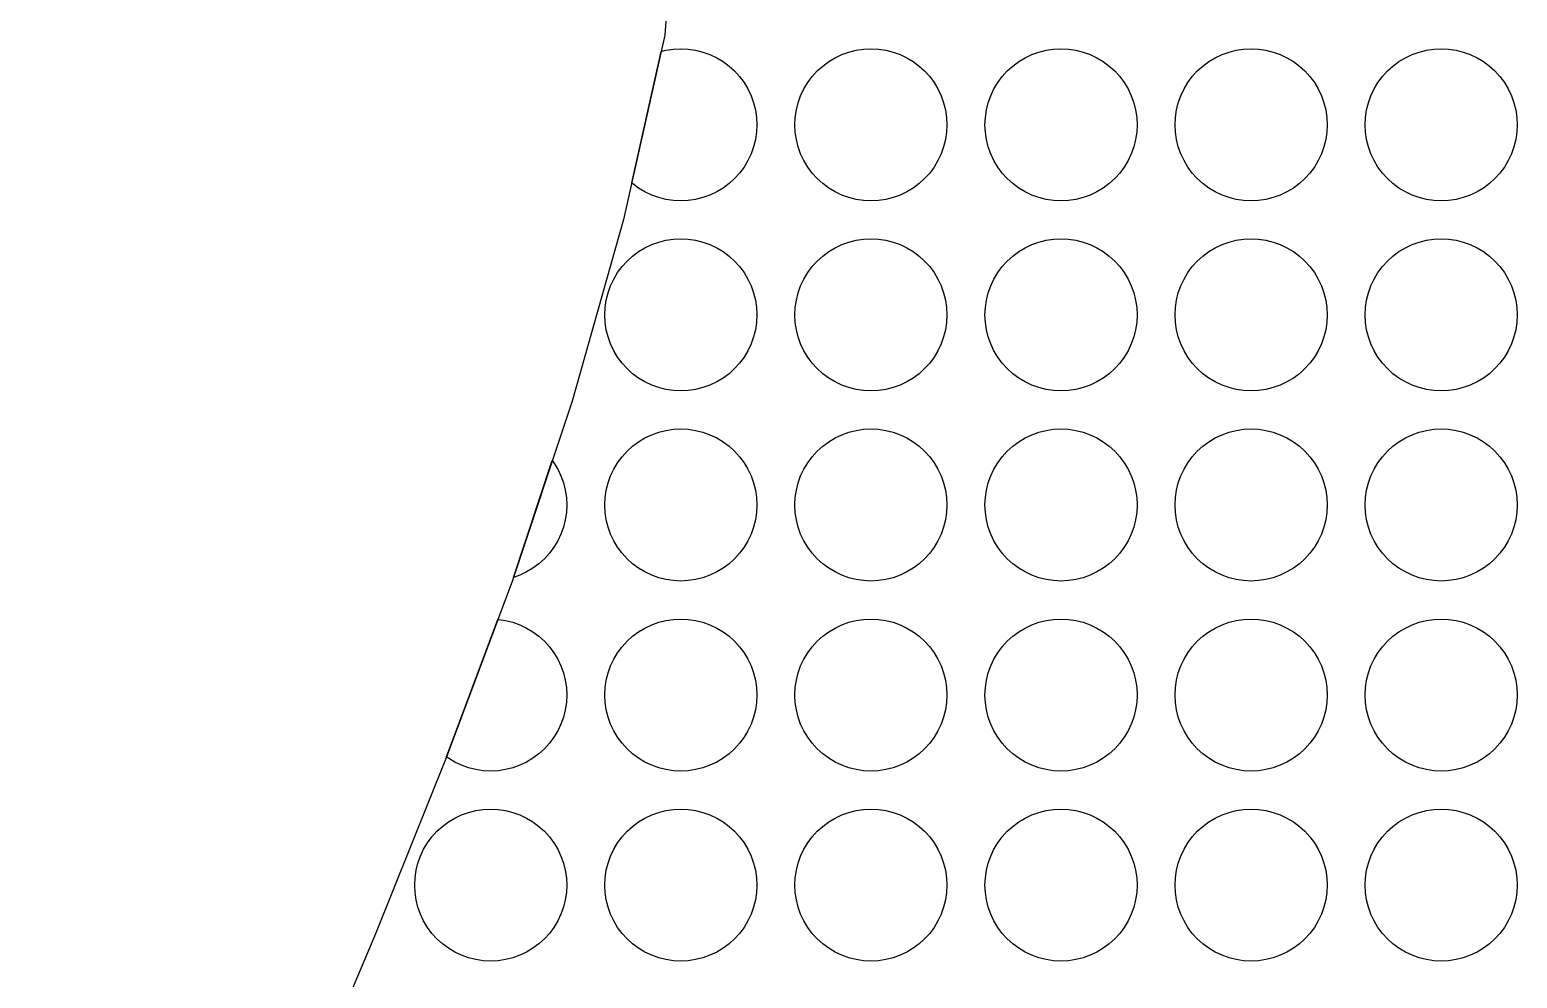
# Model space of a CAD drawing. Header units: millimetres. Extents: x 16 to 138, y -290 to -202.
# Drawn here: x 32.69 to 52.26, y -235.67 to -223.19 of the extents above; entities that cross this region are included whole.
import ezdxf

# ---------------------------------------------------------------- set-up
doc = ezdxf.new("R2010")
doc.units = ezdxf.units.MM
doc.layers.add('background', color=7, linetype='Continuous')
doc.layers.add('outline_2', color=3, linetype='Continuous')

msp = doc.modelspace()

# ---------------------------------------------------------------- linework, layer by layer
at = {"layer": 'background'}
for points in [[(40.995, -223.478), (41.06, -223.462), (41.157, -223.447), (41.255, -223.443), (41.353, -223.447), (41.45, -223.462), (41.546, -223.486), (41.638, -223.519), (41.727, -223.561), (41.811, -223.611), (41.89, -223.67), (41.962, -223.735), (42.028, -223.808), (42.087, -223.887), (42.137, -223.971), (42.179, -224.06), (42.212, -224.152), (42.236, -224.247), (42.251, -224.345), (42.255, -224.443), (42.251, -224.541), (42.236, -224.638), (42.212, -224.733), (42.179, -224.825), (42.137, -224.914), (42.087, -224.998), (42.028, -225.077), (41.962, -225.15), (41.89, -225.216), (41.811, -225.274), (41.727, -225.324), (41.638, -225.366), (41.546, -225.399), (41.45, -225.423), (41.353, -225.438), (41.255, -225.443), (41.157, -225.438), (41.06, -225.423), (40.965, -225.399), (40.873, -225.366), (40.784, -225.324), (40.7, -225.274), (40.621, -225.216), (40.609, -225.205)], [(44.755, -224.443), (44.751, -224.541), (44.736, -224.638), (44.712, -224.733), (44.679, -224.825), (44.637, -224.914), (44.587, -224.998), (44.528, -225.077), (44.462, -225.15), (44.39, -225.216), (44.311, -225.274), (44.227, -225.324), (44.138, -225.366), (44.046, -225.399), (43.95, -225.423), (43.853, -225.438), (43.755, -225.443), (43.657, -225.438), (43.56, -225.423), (43.465, -225.399), (43.373, -225.366), (43.284, -225.324), (43.2, -225.274), (43.121, -225.216), (43.048, -225.15), (42.982, -225.077), (42.924, -224.998), (42.873, -224.914), (42.831, -224.825), (42.798, -224.733), (42.775, -224.638), (42.76, -224.541), (42.755, -224.443), (42.76, -224.345), (42.775, -224.247), (42.798, -224.152), (42.831, -224.06), (42.873, -223.971), (42.924, -223.887), (42.982, -223.808), (43.048, -223.735), (43.121, -223.67), (43.2, -223.611), (43.284, -223.561), (43.373, -223.519), (43.465, -223.486), (43.56, -223.462), (43.657, -223.447), (43.755, -223.443), (43.853, -223.447), (43.95, -223.462), (44.046, -223.486), (44.138, -223.519), (44.227, -223.561), (44.311, -223.611), (44.39, -223.67), (44.462, -223.735), (44.528, -223.808), (44.587, -223.887), (44.637, -223.971), (44.679, -224.06), (44.712, -224.152), (44.736, -224.247), (44.751, -224.345)], [(47.255, -224.443), (47.251, -224.541), (47.236, -224.638), (47.212, -224.733), (47.179, -224.825), (47.137, -224.914), (47.087, -224.998), (47.028, -225.077), (46.962, -225.15), (46.89, -225.216), (46.811, -225.274), (46.727, -225.324), (46.638, -225.366), (46.546, -225.399), (46.45, -225.423), (46.353, -225.438), (46.255, -225.443), (46.157, -225.438), (46.06, -225.423), (45.965, -225.399), (45.873, -225.366), (45.784, -225.324), (45.7, -225.274), (45.621, -225.216), (45.548, -225.15), (45.482, -225.077), (45.424, -224.998), (45.373, -224.914), (45.331, -224.825), (45.298, -224.733), (45.275, -224.638), (45.26, -224.541), (45.255, -224.443), (45.26, -224.345), (45.275, -224.247), (45.298, -224.152), (45.331, -224.06), (45.373, -223.971), (45.424, -223.887), (45.482, -223.808), (45.548, -223.735), (45.621, -223.67), (45.7, -223.611), (45.784, -223.561), (45.873, -223.519), (45.965, -223.486), (46.06, -223.462), (46.157, -223.447), (46.255, -223.443), (46.353, -223.447), (46.45, -223.462), (46.546, -223.486), (46.638, -223.519), (46.727, -223.561), (46.811, -223.611), (46.89, -223.67), (46.962, -223.735), (47.028, -223.808), (47.087, -223.887), (47.137, -223.971), (47.179, -224.06), (47.212, -224.152), (47.236, -224.247), (47.251, -224.345)], [(49.755, -224.443), (49.751, -224.541), (49.736, -224.638), (49.712, -224.733), (49.679, -224.825), (49.637, -224.914), (49.587, -224.998), (49.528, -225.077), (49.462, -225.15), (49.39, -225.216), (49.311, -225.274), (49.227, -225.324), (49.138, -225.366), (49.046, -225.399), (48.95, -225.423), (48.853, -225.438), (48.755, -225.443), (48.657, -225.438), (48.56, -225.423), (48.465, -225.399), (48.373, -225.366), (48.284, -225.324), (48.2, -225.274), (48.121, -225.216), (48.048, -225.15), (47.982, -225.077), (47.924, -224.998), (47.873, -224.914), (47.831, -224.825), (47.798, -224.733), (47.775, -224.638), (47.76, -224.541), (47.755, -224.443), (47.76, -224.345), (47.775, -224.247), (47.798, -224.152), (47.831, -224.06), (47.873, -223.971), (47.924, -223.887), (47.982, -223.808), (48.048, -223.735), (48.121, -223.67), (48.2, -223.611), (48.284, -223.561), (48.373, -223.519), (48.465, -223.486), (48.56, -223.462), (48.657, -223.447), (48.755, -223.443), (48.853, -223.447), (48.95, -223.462), (49.046, -223.486), (49.138, -223.519), (49.227, -223.561), (49.311, -223.611), (49.39, -223.67), (49.462, -223.735), (49.528, -223.808), (49.587, -223.887), (49.637, -223.971), (49.679, -224.06), (49.712, -224.152), (49.736, -224.247), (49.751, -224.345)], [(52.255, -224.443), (52.251, -224.541), (52.236, -224.638), (52.212, -224.733), (52.179, -224.825), (52.137, -224.914), (52.087, -224.998), (52.028, -225.077), (51.962, -225.15), (51.89, -225.216), (51.811, -225.274), (51.727, -225.324), (51.638, -225.366), (51.546, -225.399), (51.45, -225.423), (51.353, -225.438), (51.255, -225.443), (51.157, -225.438), (51.06, -225.423), (50.965, -225.399), (50.873, -225.366), (50.784, -225.324), (50.7, -225.274), (50.621, -225.216), (50.548, -225.15), (50.482, -225.077), (50.424, -224.998), (50.373, -224.914), (50.331, -224.825), (50.298, -224.733), (50.275, -224.638), (50.26, -224.541), (50.255, -224.443), (50.26, -224.345), (50.275, -224.247), (50.298, -224.152), (50.331, -224.06), (50.373, -223.971), (50.424, -223.887), (50.482, -223.808), (50.548, -223.735), (50.621, -223.67), (50.7, -223.611), (50.784, -223.561), (50.873, -223.519), (50.965, -223.486), (51.06, -223.462), (51.157, -223.447), (51.255, -223.443), (51.353, -223.447), (51.45, -223.462), (51.546, -223.486), (51.638, -223.519), (51.727, -223.561), (51.811, -223.611), (51.89, -223.67), (51.962, -223.735), (52.028, -223.808), (52.087, -223.887), (52.137, -223.971), (52.179, -224.06), (52.212, -224.152), (52.236, -224.247), (52.251, -224.345)], [(42.255, -226.943), (42.251, -227.041), (42.236, -227.138), (42.212, -227.233), (42.179, -227.325), (42.137, -227.414), (42.087, -227.498), (42.028, -227.577), (41.962, -227.65), (41.89, -227.716), (41.811, -227.774), (41.727, -227.824), (41.638, -227.866), (41.546, -227.899), (41.45, -227.923), (41.353, -227.938), (41.255, -227.943), (41.157, -227.938), (41.06, -227.923), (40.965, -227.899), (40.873, -227.866), (40.784, -227.824), (40.7, -227.774), (40.621, -227.716), (40.548, -227.65), (40.482, -227.577), (40.424, -227.498), (40.373, -227.414), (40.331, -227.325), (40.298, -227.233), (40.275, -227.138), (40.26, -227.041), (40.255, -226.943), (40.26, -226.845), (40.275, -226.747), (40.298, -226.652), (40.331, -226.56), (40.373, -226.471), (40.424, -226.387), (40.482, -226.308), (40.548, -226.235), (40.621, -226.17), (40.7, -226.111), (40.784, -226.061), (40.873, -226.019), (40.965, -225.986), (41.06, -225.962), (41.157, -225.947), (41.255, -225.943), (41.353, -225.947), (41.45, -225.962), (41.546, -225.986), (41.638, -226.019), (41.727, -226.061), (41.811, -226.111), (41.89, -226.17), (41.962, -226.235), (42.028, -226.308), (42.087, -226.387), (42.137, -226.471), (42.179, -226.56), (42.212, -226.652), (42.236, -226.747), (42.251, -226.845)], [(44.755, -226.943), (44.751, -227.041), (44.736, -227.138), (44.712, -227.233), (44.679, -227.325), (44.637, -227.414), (44.587, -227.498), (44.528, -227.577), (44.462, -227.65), (44.39, -227.716), (44.311, -227.774), (44.227, -227.824), (44.138, -227.866), (44.046, -227.899), (43.95, -227.923), (43.853, -227.938), (43.755, -227.943), (43.657, -227.938), (43.56, -227.923), (43.465, -227.899), (43.373, -227.866), (43.284, -227.824), (43.2, -227.774), (43.121, -227.716), (43.048, -227.65), (42.982, -227.577), (42.924, -227.498), (42.873, -227.414), (42.831, -227.325), (42.798, -227.233), (42.775, -227.138), (42.76, -227.041), (42.755, -226.943), (42.76, -226.845), (42.775, -226.747), (42.798, -226.652), (42.831, -226.56), (42.873, -226.471), (42.924, -226.387), (42.982, -226.308), (43.048, -226.235), (43.121, -226.17), (43.2, -226.111), (43.284, -226.061), (43.373, -226.019), (43.465, -225.986), (43.56, -225.962), (43.657, -225.947), (43.755, -225.943), (43.853, -225.947), (43.95, -225.962), (44.046, -225.986), (44.138, -226.019), (44.227, -226.061), (44.311, -226.111), (44.39, -226.17), (44.462, -226.235), (44.528, -226.308), (44.587, -226.387), (44.637, -226.471), (44.679, -226.56), (44.712, -226.652), (44.736, -226.747), (44.751, -226.845)], [(47.255, -226.943), (47.251, -227.041), (47.236, -227.138), (47.212, -227.233), (47.179, -227.325), (47.137, -227.414), (47.087, -227.498), (47.028, -227.577), (46.962, -227.65), (46.89, -227.716), (46.811, -227.774), (46.727, -227.824), (46.638, -227.866), (46.546, -227.899), (46.45, -227.923), (46.353, -227.938), (46.255, -227.943), (46.157, -227.938), (46.06, -227.923), (45.965, -227.899), (45.873, -227.866), (45.784, -227.824), (45.7, -227.774), (45.621, -227.716), (45.548, -227.65), (45.482, -227.577), (45.424, -227.498), (45.373, -227.414), (45.331, -227.325), (45.298, -227.233), (45.275, -227.138), (45.26, -227.041), (45.255, -226.943), (45.26, -226.845), (45.275, -226.747), (45.298, -226.652), (45.331, -226.56), (45.373, -226.471), (45.424, -226.387), (45.482, -226.308), (45.548, -226.235), (45.621, -226.17), (45.7, -226.111), (45.784, -226.061), (45.873, -226.019), (45.965, -225.986), (46.06, -225.962), (46.157, -225.947), (46.255, -225.943), (46.353, -225.947), (46.45, -225.962), (46.546, -225.986), (46.638, -226.019), (46.727, -226.061), (46.811, -226.111), (46.89, -226.17), (46.962, -226.235), (47.028, -226.308), (47.087, -226.387), (47.137, -226.471), (47.179, -226.56), (47.212, -226.652), (47.236, -226.747), (47.251, -226.845)], [(49.755, -226.943), (49.751, -227.041), (49.736, -227.138), (49.712, -227.233), (49.679, -227.325), (49.637, -227.414), (49.587, -227.498), (49.528, -227.577), (49.462, -227.65), (49.39, -227.716), (49.311, -227.774), (49.227, -227.824), (49.138, -227.866), (49.046, -227.899), (48.95, -227.923), (48.853, -227.938), (48.755, -227.943), (48.657, -227.938), (48.56, -227.923), (48.465, -227.899), (48.373, -227.866), (48.284, -227.824), (48.2, -227.774), (48.121, -227.716), (48.048, -227.65), (47.982, -227.577), (47.924, -227.498), (47.873, -227.414), (47.831, -227.325), (47.798, -227.233), (47.775, -227.138), (47.76, -227.041), (47.755, -226.943), (47.76, -226.845), (47.775, -226.747), (47.798, -226.652), (47.831, -226.56), (47.873, -226.471), (47.924, -226.387), (47.982, -226.308), (48.048, -226.235), (48.121, -226.17), (48.2, -226.111), (48.284, -226.061), (48.373, -226.019), (48.465, -225.986), (48.56, -225.962), (48.657, -225.947), (48.755, -225.943), (48.853, -225.947), (48.95, -225.962), (49.046, -225.986), (49.138, -226.019), (49.227, -226.061), (49.311, -226.111), (49.39, -226.17), (49.462, -226.235), (49.528, -226.308), (49.587, -226.387), (49.637, -226.471), (49.679, -226.56), (49.712, -226.652), (49.736, -226.747), (49.751, -226.845)], [(52.255, -226.943), (52.251, -227.041), (52.236, -227.138), (52.212, -227.233), (52.179, -227.325), (52.137, -227.414), (52.087, -227.498), (52.028, -227.577), (51.962, -227.65), (51.89, -227.716), (51.811, -227.774), (51.727, -227.824), (51.638, -227.866), (51.546, -227.899), (51.45, -227.923), (51.353, -227.938), (51.255, -227.943), (51.157, -227.938), (51.06, -227.923), (50.965, -227.899), (50.873, -227.866), (50.784, -227.824), (50.7, -227.774), (50.621, -227.716), (50.548, -227.65), (50.482, -227.577), (50.424, -227.498), (50.373, -227.414), (50.331, -227.325), (50.298, -227.233), (50.275, -227.138), (50.26, -227.041), (50.255, -226.943), (50.26, -226.845), (50.275, -226.747), (50.298, -226.652), (50.331, -226.56), (50.373, -226.471), (50.424, -226.387), (50.482, -226.308), (50.548, -226.235), (50.621, -226.17), (50.7, -226.111), (50.784, -226.061), (50.873, -226.019), (50.965, -225.986), (51.06, -225.962), (51.157, -225.947), (51.255, -225.943), (51.353, -225.947), (51.45, -225.962), (51.546, -225.986), (51.638, -226.019), (51.727, -226.061), (51.811, -226.111), (51.89, -226.17), (51.962, -226.235), (52.028, -226.308), (52.087, -226.387), (52.137, -226.471), (52.179, -226.56), (52.212, -226.652), (52.236, -226.747), (52.251, -226.845)], [(42.255, -229.443), (42.251, -229.541), (42.236, -229.638), (42.212, -229.733), (42.179, -229.825), (42.137, -229.914), (42.087, -229.998), (42.028, -230.077), (41.962, -230.15), (41.89, -230.216), (41.811, -230.274), (41.727, -230.324), (41.638, -230.366), (41.546, -230.399), (41.45, -230.423), (41.353, -230.438), (41.255, -230.443), (41.157, -230.438), (41.06, -230.423), (40.965, -230.399), (40.873, -230.366), (40.784, -230.324), (40.7, -230.274), (40.621, -230.216), (40.548, -230.15), (40.482, -230.077), (40.424, -229.998), (40.373, -229.914), (40.331, -229.825), (40.298, -229.733), (40.275, -229.638), (40.26, -229.541), (40.255, -229.443), (40.26, -229.345), (40.275, -229.247), (40.298, -229.152), (40.331, -229.06), (40.373, -228.971), (40.424, -228.887), (40.482, -228.808), (40.548, -228.735), (40.621, -228.67), (40.7, -228.611), (40.784, -228.561), (40.873, -228.519), (40.965, -228.486), (41.06, -228.462), (41.157, -228.447), (41.255, -228.443), (41.353, -228.447), (41.45, -228.462), (41.546, -228.486), (41.638, -228.519), (41.727, -228.561), (41.811, -228.611), (41.89, -228.67), (41.962, -228.735), (42.028, -228.808), (42.087, -228.887), (42.137, -228.971), (42.179, -229.06), (42.212, -229.152), (42.236, -229.247), (42.251, -229.345)], [(44.755, -229.443), (44.751, -229.541), (44.736, -229.638), (44.712, -229.733), (44.679, -229.825), (44.637, -229.914), (44.587, -229.998), (44.528, -230.077), (44.462, -230.15), (44.39, -230.216), (44.311, -230.274), (44.227, -230.324), (44.138, -230.366), (44.046, -230.399), (43.95, -230.423), (43.853, -230.438), (43.755, -230.443), (43.657, -230.438), (43.56, -230.423), (43.465, -230.399), (43.373, -230.366), (43.284, -230.324), (43.2, -230.274), (43.121, -230.216), (43.048, -230.15), (42.982, -230.077), (42.924, -229.998), (42.873, -229.914), (42.831, -229.825), (42.798, -229.733), (42.775, -229.638), (42.76, -229.541), (42.755, -229.443), (42.76, -229.345), (42.775, -229.247), (42.798, -229.152), (42.831, -229.06), (42.873, -228.971), (42.924, -228.887), (42.982, -228.808), (43.048, -228.735), (43.121, -228.67), (43.2, -228.611), (43.284, -228.561), (43.373, -228.519), (43.465, -228.486), (43.56, -228.462), (43.657, -228.447), (43.755, -228.443), (43.853, -228.447), (43.95, -228.462), (44.046, -228.486), (44.138, -228.519), (44.227, -228.561), (44.311, -228.611), (44.39, -228.67), (44.462, -228.735), (44.528, -228.808), (44.587, -228.887), (44.637, -228.971), (44.679, -229.06), (44.712, -229.152), (44.736, -229.247), (44.751, -229.345)], [(47.255, -229.443), (47.251, -229.541), (47.236, -229.638), (47.212, -229.733), (47.179, -229.825), (47.137, -229.914), (47.087, -229.998), (47.028, -230.077), (46.962, -230.15), (46.89, -230.216), (46.811, -230.274), (46.727, -230.324), (46.638, -230.366), (46.546, -230.399), (46.45, -230.423), (46.353, -230.438), (46.255, -230.443), (46.157, -230.438), (46.06, -230.423), (45.965, -230.399), (45.873, -230.366), (45.784, -230.324), (45.7, -230.274), (45.621, -230.216), (45.548, -230.15), (45.482, -230.077), (45.424, -229.998), (45.373, -229.914), (45.331, -229.825), (45.298, -229.733), (45.275, -229.638), (45.26, -229.541), (45.255, -229.443), (45.26, -229.345), (45.275, -229.247), (45.298, -229.152), (45.331, -229.06), (45.373, -228.971), (45.424, -228.887), (45.482, -228.808), (45.548, -228.735), (45.621, -228.67), (45.7, -228.611), (45.784, -228.561), (45.873, -228.519), (45.965, -228.486), (46.06, -228.462), (46.157, -228.447), (46.255, -228.443), (46.353, -228.447), (46.45, -228.462), (46.546, -228.486), (46.638, -228.519), (46.727, -228.561), (46.811, -228.611), (46.89, -228.67), (46.962, -228.735), (47.028, -228.808), (47.087, -228.887), (47.137, -228.971), (47.179, -229.06), (47.212, -229.152), (47.236, -229.247), (47.251, -229.345)], [(49.755, -229.443), (49.751, -229.541), (49.736, -229.638), (49.712, -229.733), (49.679, -229.825), (49.637, -229.914), (49.587, -229.998), (49.528, -230.077), (49.462, -230.15), (49.39, -230.216), (49.311, -230.274), (49.227, -230.324), (49.138, -230.366), (49.046, -230.399), (48.95, -230.423), (48.853, -230.438), (48.755, -230.443), (48.657, -230.438), (48.56, -230.423), (48.465, -230.399), (48.373, -230.366), (48.284, -230.324), (48.2, -230.274), (48.121, -230.216), (48.048, -230.15), (47.982, -230.077), (47.924, -229.998), (47.873, -229.914), (47.831, -229.825), (47.798, -229.733), (47.775, -229.638), (47.76, -229.541), (47.755, -229.443), (47.76, -229.345), (47.775, -229.247), (47.798, -229.152), (47.831, -229.06), (47.873, -228.971), (47.924, -228.887), (47.982, -228.808), (48.048, -228.735), (48.121, -228.67), (48.2, -228.611), (48.284, -228.561), (48.373, -228.519), (48.465, -228.486), (48.56, -228.462), (48.657, -228.447), (48.755, -228.443), (48.853, -228.447), (48.95, -228.462), (49.046, -228.486), (49.138, -228.519), (49.227, -228.561), (49.311, -228.611), (49.39, -228.67), (49.462, -228.735), (49.528, -228.808), (49.587, -228.887), (49.637, -228.971), (49.679, -229.06), (49.712, -229.152), (49.736, -229.247), (49.751, -229.345)], [(52.255, -229.443), (52.251, -229.541), (52.236, -229.638), (52.212, -229.733), (52.179, -229.825), (52.137, -229.914), (52.087, -229.998), (52.028, -230.077), (51.962, -230.15), (51.89, -230.216), (51.811, -230.274), (51.727, -230.324), (51.638, -230.366), (51.546, -230.399), (51.45, -230.423), (51.353, -230.438), (51.255, -230.443), (51.157, -230.438), (51.06, -230.423), (50.965, -230.399), (50.873, -230.366), (50.784, -230.324), (50.7, -230.274), (50.621, -230.216), (50.548, -230.15), (50.482, -230.077), (50.424, -229.998), (50.373, -229.914), (50.331, -229.825), (50.298, -229.733), (50.275, -229.638), (50.26, -229.541), (50.255, -229.443), (50.26, -229.345), (50.275, -229.247), (50.298, -229.152), (50.331, -229.06), (50.373, -228.971), (50.424, -228.887), (50.482, -228.808), (50.548, -228.735), (50.621, -228.67), (50.7, -228.611), (50.784, -228.561), (50.873, -228.519), (50.965, -228.486), (51.06, -228.462), (51.157, -228.447), (51.255, -228.443), (51.353, -228.447), (51.45, -228.462), (51.546, -228.486), (51.638, -228.519), (51.727, -228.561), (51.811, -228.611), (51.89, -228.67), (51.962, -228.735), (52.028, -228.808), (52.087, -228.887), (52.137, -228.971), (52.179, -229.06), (52.212, -229.152), (52.236, -229.247), (52.251, -229.345)], [(39.565, -228.858), (39.587, -228.887), (39.637, -228.971), (39.679, -229.06), (39.712, -229.152), (39.736, -229.247), (39.751, -229.345), (39.755, -229.443), (39.751, -229.541), (39.736, -229.638), (39.712, -229.733), (39.679, -229.825), (39.637, -229.914), (39.587, -229.998), (39.528, -230.077), (39.462, -230.15), (39.39, -230.216), (39.311, -230.274), (39.227, -230.324), (39.138, -230.366), (39.053, -230.397)], [(38.85, -230.947), (38.853, -230.947), (38.95, -230.962), (39.046, -230.986), (39.138, -231.019), (39.227, -231.061), (39.311, -231.111), (39.39, -231.17), (39.462, -231.235), (39.528, -231.308), (39.587, -231.387), (39.637, -231.471), (39.679, -231.56), (39.712, -231.652), (39.736, -231.747), (39.751, -231.845), (39.755, -231.943), (39.751, -232.041), (39.736, -232.138), (39.712, -232.233), (39.679, -232.325), (39.637, -232.414), (39.587, -232.498), (39.528, -232.577), (39.462, -232.65), (39.39, -232.716), (39.311, -232.774), (39.227, -232.824), (39.138, -232.866), (39.046, -232.899), (38.95, -232.923), (38.853, -232.938), (38.755, -232.943), (38.657, -232.938), (38.56, -232.923), (38.465, -232.899), (38.373, -232.866), (38.284, -232.824), (38.2, -232.774), (38.175, -232.756)], [(42.255, -231.943), (42.251, -232.041), (42.236, -232.138), (42.212, -232.233), (42.179, -232.325), (42.137, -232.414), (42.087, -232.498), (42.028, -232.577), (41.962, -232.65), (41.89, -232.716), (41.811, -232.774), (41.727, -232.824), (41.638, -232.866), (41.546, -232.899), (41.45, -232.923), (41.353, -232.938), (41.255, -232.943), (41.157, -232.938), (41.06, -232.923), (40.965, -232.899), (40.873, -232.866), (40.784, -232.824), (40.7, -232.774), (40.621, -232.716), (40.548, -232.65), (40.482, -232.577), (40.424, -232.498), (40.373, -232.414), (40.331, -232.325), (40.298, -232.233), (40.275, -232.138), (40.26, -232.041), (40.255, -231.943), (40.26, -231.845), (40.275, -231.747), (40.298, -231.652), (40.331, -231.56), (40.373, -231.471), (40.424, -231.387), (40.482, -231.308), (40.548, -231.235), (40.621, -231.17), (40.7, -231.111), (40.784, -231.061), (40.873, -231.019), (40.965, -230.986), (41.06, -230.962), (41.157, -230.947), (41.255, -230.943), (41.353, -230.947), (41.45, -230.962), (41.546, -230.986), (41.638, -231.019), (41.727, -231.061), (41.811, -231.111), (41.89, -231.17), (41.962, -231.235), (42.028, -231.308), (42.087, -231.387), (42.137, -231.471), (42.179, -231.56), (42.212, -231.652), (42.236, -231.747), (42.251, -231.845)], [(44.755, -231.943), (44.751, -232.041), (44.736, -232.138), (44.712, -232.233), (44.679, -232.325), (44.637, -232.414), (44.587, -232.498), (44.528, -232.577), (44.462, -232.65), (44.39, -232.716), (44.311, -232.774), (44.227, -232.824), (44.138, -232.866), (44.046, -232.899), (43.95, -232.923), (43.853, -232.938), (43.755, -232.943), (43.657, -232.938), (43.56, -232.923), (43.465, -232.899), (43.373, -232.866), (43.284, -232.824), (43.2, -232.774), (43.121, -232.716), (43.048, -232.65), (42.982, -232.577), (42.924, -232.498), (42.873, -232.414), (42.831, -232.325), (42.798, -232.233), (42.775, -232.138), (42.76, -232.041), (42.755, -231.943), (42.76, -231.845), (42.775, -231.747), (42.798, -231.652), (42.831, -231.56), (42.873, -231.471), (42.924, -231.387), (42.982, -231.308), (43.048, -231.235), (43.121, -231.17), (43.2, -231.111), (43.284, -231.061), (43.373, -231.019), (43.465, -230.986), (43.56, -230.962), (43.657, -230.947), (43.755, -230.943), (43.853, -230.947), (43.95, -230.962), (44.046, -230.986), (44.138, -231.019), (44.227, -231.061), (44.311, -231.111), (44.39, -231.17), (44.462, -231.235), (44.528, -231.308), (44.587, -231.387), (44.637, -231.471), (44.679, -231.56), (44.712, -231.652), (44.736, -231.747), (44.751, -231.845)], [(47.255, -231.943), (47.251, -232.041), (47.236, -232.138), (47.212, -232.233), (47.179, -232.325), (47.137, -232.414), (47.087, -232.498), (47.028, -232.577), (46.962, -232.65), (46.89, -232.716), (46.811, -232.774), (46.727, -232.824), (46.638, -232.866), (46.546, -232.899), (46.45, -232.923), (46.353, -232.938), (46.255, -232.943), (46.157, -232.938), (46.06, -232.923), (45.965, -232.899), (45.873, -232.866), (45.784, -232.824), (45.7, -232.774), (45.621, -232.716), (45.548, -232.65), (45.482, -232.577), (45.424, -232.498), (45.373, -232.414), (45.331, -232.325), (45.298, -232.233), (45.275, -232.138), (45.26, -232.041), (45.255, -231.943), (45.26, -231.845), (45.275, -231.747), (45.298, -231.652), (45.331, -231.56), (45.373, -231.471), (45.424, -231.387), (45.482, -231.308), (45.548, -231.235), (45.621, -231.17), (45.7, -231.111), (45.784, -231.061), (45.873, -231.019), (45.965, -230.986), (46.06, -230.962), (46.157, -230.947), (46.255, -230.943), (46.353, -230.947), (46.45, -230.962), (46.546, -230.986), (46.638, -231.019), (46.727, -231.061), (46.811, -231.111), (46.89, -231.17), (46.962, -231.235), (47.028, -231.308), (47.087, -231.387), (47.137, -231.471), (47.179, -231.56), (47.212, -231.652), (47.236, -231.747), (47.251, -231.845)], [(49.755, -231.943), (49.751, -232.041), (49.736, -232.138), (49.712, -232.233), (49.679, -232.325), (49.637, -232.414), (49.587, -232.498), (49.528, -232.577), (49.462, -232.65), (49.39, -232.716), (49.311, -232.774), (49.227, -232.824), (49.138, -232.866), (49.046, -232.899), (48.95, -232.923), (48.853, -232.938), (48.755, -232.943), (48.657, -232.938), (48.56, -232.923), (48.465, -232.899), (48.373, -232.866), (48.284, -232.824), (48.2, -232.774), (48.121, -232.716), (48.048, -232.65), (47.982, -232.577), (47.924, -232.498), (47.873, -232.414), (47.831, -232.325), (47.798, -232.233), (47.775, -232.138), (47.76, -232.041), (47.755, -231.943), (47.76, -231.845), (47.775, -231.747), (47.798, -231.652), (47.831, -231.56), (47.873, -231.471), (47.924, -231.387), (47.982, -231.308), (48.048, -231.235), (48.121, -231.17), (48.2, -231.111), (48.284, -231.061), (48.373, -231.019), (48.465, -230.986), (48.56, -230.962), (48.657, -230.947), (48.755, -230.943), (48.853, -230.947), (48.95, -230.962), (49.046, -230.986), (49.138, -231.019), (49.227, -231.061), (49.311, -231.111), (49.39, -231.17), (49.462, -231.235), (49.528, -231.308), (49.587, -231.387), (49.637, -231.471), (49.679, -231.56), (49.712, -231.652), (49.736, -231.747), (49.751, -231.845)], [(52.255, -231.943), (52.251, -232.041), (52.236, -232.138), (52.212, -232.233), (52.179, -232.325), (52.137, -232.414), (52.087, -232.498), (52.028, -232.577), (51.962, -232.65), (51.89, -232.716), (51.811, -232.774), (51.727, -232.824), (51.638, -232.866), (51.546, -232.899), (51.45, -232.923), (51.353, -232.938), (51.255, -232.943), (51.157, -232.938), (51.06, -232.923), (50.965, -232.899), (50.873, -232.866), (50.784, -232.824), (50.7, -232.774), (50.621, -232.716), (50.548, -232.65), (50.482, -232.577), (50.424, -232.498), (50.373, -232.414), (50.331, -232.325), (50.298, -232.233), (50.275, -232.138), (50.26, -232.041), (50.255, -231.943), (50.26, -231.845), (50.275, -231.747), (50.298, -231.652), (50.331, -231.56), (50.373, -231.471), (50.424, -231.387), (50.482, -231.308), (50.548, -231.235), (50.621, -231.17), (50.7, -231.111), (50.784, -231.061), (50.873, -231.019), (50.965, -230.986), (51.06, -230.962), (51.157, -230.947), (51.255, -230.943), (51.353, -230.947), (51.45, -230.962), (51.546, -230.986), (51.638, -231.019), (51.727, -231.061), (51.811, -231.111), (51.89, -231.17), (51.962, -231.235), (52.028, -231.308), (52.087, -231.387), (52.137, -231.471), (52.179, -231.56), (52.212, -231.652), (52.236, -231.747), (52.251, -231.845)], [(39.755, -234.443), (39.751, -234.541), (39.736, -234.638), (39.712, -234.733), (39.679, -234.825), (39.637, -234.914), (39.587, -234.998), (39.528, -235.077), (39.462, -235.15), (39.39, -235.216), (39.311, -235.274), (39.227, -235.324), (39.138, -235.366), (39.046, -235.399), (38.95, -235.423), (38.853, -235.438), (38.755, -235.443), (38.657, -235.438), (38.56, -235.423), (38.465, -235.399), (38.373, -235.366), (38.284, -235.324), (38.2, -235.274), (38.121, -235.216), (38.048, -235.15), (37.982, -235.077), (37.924, -234.998), (37.873, -234.914), (37.831, -234.825), (37.798, -234.733), (37.775, -234.638), (37.76, -234.541), (37.755, -234.443), (37.76, -234.345), (37.775, -234.247), (37.798, -234.152), (37.831, -234.06), (37.873, -233.971), (37.924, -233.887), (37.982, -233.808), (38.048, -233.735), (38.121, -233.67), (38.2, -233.611), (38.284, -233.561), (38.373, -233.519), (38.465, -233.486), (38.56, -233.462), (38.657, -233.447), (38.755, -233.443), (38.853, -233.447), (38.95, -233.462), (39.046, -233.486), (39.138, -233.519), (39.227, -233.561), (39.311, -233.611), (39.39, -233.67), (39.462, -233.735), (39.528, -233.808), (39.587, -233.887), (39.637, -233.971), (39.679, -234.06), (39.712, -234.152), (39.736, -234.247), (39.751, -234.345)], [(42.255, -234.443), (42.251, -234.541), (42.236, -234.638), (42.212, -234.733), (42.179, -234.825), (42.137, -234.914), (42.087, -234.998), (42.028, -235.077), (41.962, -235.15), (41.89, -235.216), (41.811, -235.274), (41.727, -235.324), (41.638, -235.366), (41.546, -235.399), (41.45, -235.423), (41.353, -235.438), (41.255, -235.443), (41.157, -235.438), (41.06, -235.423), (40.965, -235.399), (40.873, -235.366), (40.784, -235.324), (40.7, -235.274), (40.621, -235.216), (40.548, -235.15), (40.482, -235.077), (40.424, -234.998), (40.373, -234.914), (40.331, -234.825), (40.298, -234.733), (40.275, -234.638), (40.26, -234.541), (40.255, -234.443), (40.26, -234.345), (40.275, -234.247), (40.298, -234.152), (40.331, -234.06), (40.373, -233.971), (40.424, -233.887), (40.482, -233.808), (40.548, -233.735), (40.621, -233.67), (40.7, -233.611), (40.784, -233.561), (40.873, -233.519), (40.965, -233.486), (41.06, -233.462), (41.157, -233.447), (41.255, -233.443), (41.353, -233.447), (41.45, -233.462), (41.546, -233.486), (41.638, -233.519), (41.727, -233.561), (41.811, -233.611), (41.89, -233.67), (41.962, -233.735), (42.028, -233.808), (42.087, -233.887), (42.137, -233.971), (42.179, -234.06), (42.212, -234.152), (42.236, -234.247), (42.251, -234.345)], [(44.755, -234.443), (44.751, -234.541), (44.736, -234.638), (44.712, -234.733), (44.679, -234.825), (44.637, -234.914), (44.587, -234.998), (44.528, -235.077), (44.462, -235.15), (44.39, -235.216), (44.311, -235.274), (44.227, -235.324), (44.138, -235.366), (44.046, -235.399), (43.95, -235.423), (43.853, -235.438), (43.755, -235.443), (43.657, -235.438), (43.56, -235.423), (43.465, -235.399), (43.373, -235.366), (43.284, -235.324), (43.2, -235.274), (43.121, -235.216), (43.048, -235.15), (42.982, -235.077), (42.924, -234.998), (42.873, -234.914), (42.831, -234.825), (42.798, -234.733), (42.775, -234.638), (42.76, -234.541), (42.755, -234.443), (42.76, -234.345), (42.775, -234.247), (42.798, -234.152), (42.831, -234.06), (42.873, -233.971), (42.924, -233.887), (42.982, -233.808), (43.048, -233.735), (43.121, -233.67), (43.2, -233.611), (43.284, -233.561), (43.373, -233.519), (43.465, -233.486), (43.56, -233.462), (43.657, -233.447), (43.755, -233.443), (43.853, -233.447), (43.95, -233.462), (44.046, -233.486), (44.138, -233.519), (44.227, -233.561), (44.311, -233.611), (44.39, -233.67), (44.462, -233.735), (44.528, -233.808), (44.587, -233.887), (44.637, -233.971), (44.679, -234.06), (44.712, -234.152), (44.736, -234.247), (44.751, -234.345)], [(47.255, -234.443), (47.251, -234.541), (47.236, -234.638), (47.212, -234.733), (47.179, -234.825), (47.137, -234.914), (47.087, -234.998), (47.028, -235.077), (46.962, -235.15), (46.89, -235.216), (46.811, -235.274), (46.727, -235.324), (46.638, -235.366), (46.546, -235.399), (46.45, -235.423), (46.353, -235.438), (46.255, -235.443), (46.157, -235.438), (46.06, -235.423), (45.965, -235.399), (45.873, -235.366), (45.784, -235.324), (45.7, -235.274), (45.621, -235.216), (45.548, -235.15), (45.482, -235.077), (45.424, -234.998), (45.373, -234.914), (45.331, -234.825), (45.298, -234.733), (45.275, -234.638), (45.26, -234.541), (45.255, -234.443), (45.26, -234.345), (45.275, -234.247), (45.298, -234.152), (45.331, -234.06), (45.373, -233.971), (45.424, -233.887), (45.482, -233.808), (45.548, -233.735), (45.621, -233.67), (45.7, -233.611), (45.784, -233.561), (45.873, -233.519), (45.965, -233.486), (46.06, -233.462), (46.157, -233.447), (46.255, -233.443), (46.353, -233.447), (46.45, -233.462), (46.546, -233.486), (46.638, -233.519), (46.727, -233.561), (46.811, -233.611), (46.89, -233.67), (46.962, -233.735), (47.028, -233.808), (47.087, -233.887), (47.137, -233.971), (47.179, -234.06), (47.212, -234.152), (47.236, -234.247), (47.251, -234.345)], [(49.755, -234.443), (49.751, -234.541), (49.736, -234.638), (49.712, -234.733), (49.679, -234.825), (49.637, -234.914), (49.587, -234.998), (49.528, -235.077), (49.462, -235.15), (49.39, -235.216), (49.311, -235.274), (49.227, -235.324), (49.138, -235.366), (49.046, -235.399), (48.95, -235.423), (48.853, -235.438), (48.755, -235.443), (48.657, -235.438), (48.56, -235.423), (48.465, -235.399), (48.373, -235.366), (48.284, -235.324), (48.2, -235.274), (48.121, -235.216), (48.048, -235.15), (47.982, -235.077), (47.924, -234.998), (47.873, -234.914), (47.831, -234.825), (47.798, -234.733), (47.775, -234.638), (47.76, -234.541), (47.755, -234.443), (47.76, -234.345), (47.775, -234.247), (47.798, -234.152), (47.831, -234.06), (47.873, -233.971), (47.924, -233.887), (47.982, -233.808), (48.048, -233.735), (48.121, -233.67), (48.2, -233.611), (48.284, -233.561), (48.373, -233.519), (48.465, -233.486), (48.56, -233.462), (48.657, -233.447), (48.755, -233.443), (48.853, -233.447), (48.95, -233.462), (49.046, -233.486), (49.138, -233.519), (49.227, -233.561), (49.311, -233.611), (49.39, -233.67), (49.462, -233.735), (49.528, -233.808), (49.587, -233.887), (49.637, -233.971), (49.679, -234.06), (49.712, -234.152), (49.736, -234.247), (49.751, -234.345)], [(52.255, -234.443), (52.251, -234.541), (52.236, -234.638), (52.212, -234.733), (52.179, -234.825), (52.137, -234.914), (52.087, -234.998), (52.028, -235.077), (51.962, -235.15), (51.89, -235.216), (51.811, -235.274), (51.727, -235.324), (51.638, -235.366), (51.546, -235.399), (51.45, -235.423), (51.353, -235.438), (51.255, -235.443), (51.157, -235.438), (51.06, -235.423), (50.965, -235.399), (50.873, -235.366), (50.784, -235.324), (50.7, -235.274), (50.621, -235.216), (50.548, -235.15), (50.482, -235.077), (50.424, -234.998), (50.373, -234.914), (50.331, -234.825), (50.298, -234.733), (50.275, -234.638), (50.26, -234.541), (50.255, -234.443), (50.26, -234.345), (50.275, -234.247), (50.298, -234.152), (50.331, -234.06), (50.373, -233.971), (50.424, -233.887), (50.482, -233.808), (50.548, -233.735), (50.621, -233.67), (50.7, -233.611), (50.784, -233.561), (50.873, -233.519), (50.965, -233.486), (51.06, -233.462), (51.157, -233.447), (51.255, -233.443), (51.353, -233.447), (51.45, -233.462), (51.546, -233.486), (51.638, -233.519), (51.727, -233.561), (51.811, -233.611), (51.89, -233.67), (51.962, -233.735), (52.028, -233.808), (52.087, -233.887), (52.137, -233.971), (52.179, -234.06), (52.212, -234.152), (52.236, -234.247), (52.251, -234.345)]]:
    msp.add_lwpolyline(points, close=True, dxfattribs=at)
at = {"layer": 'outline_2'}
msp.add_lwpolyline([(41.26, -220.334), (41.043, -223.263), (40.501, -225.688), (39.825, -228.077), (39.041, -230.435), (38.171, -232.768), (37.24, -235.082), (36.271, -237.382), (35.289, -239.674), (34.318, -241.964), (32.693, -245.751)], dxfattribs=at)

doc.saveas('drawing.dxf')
